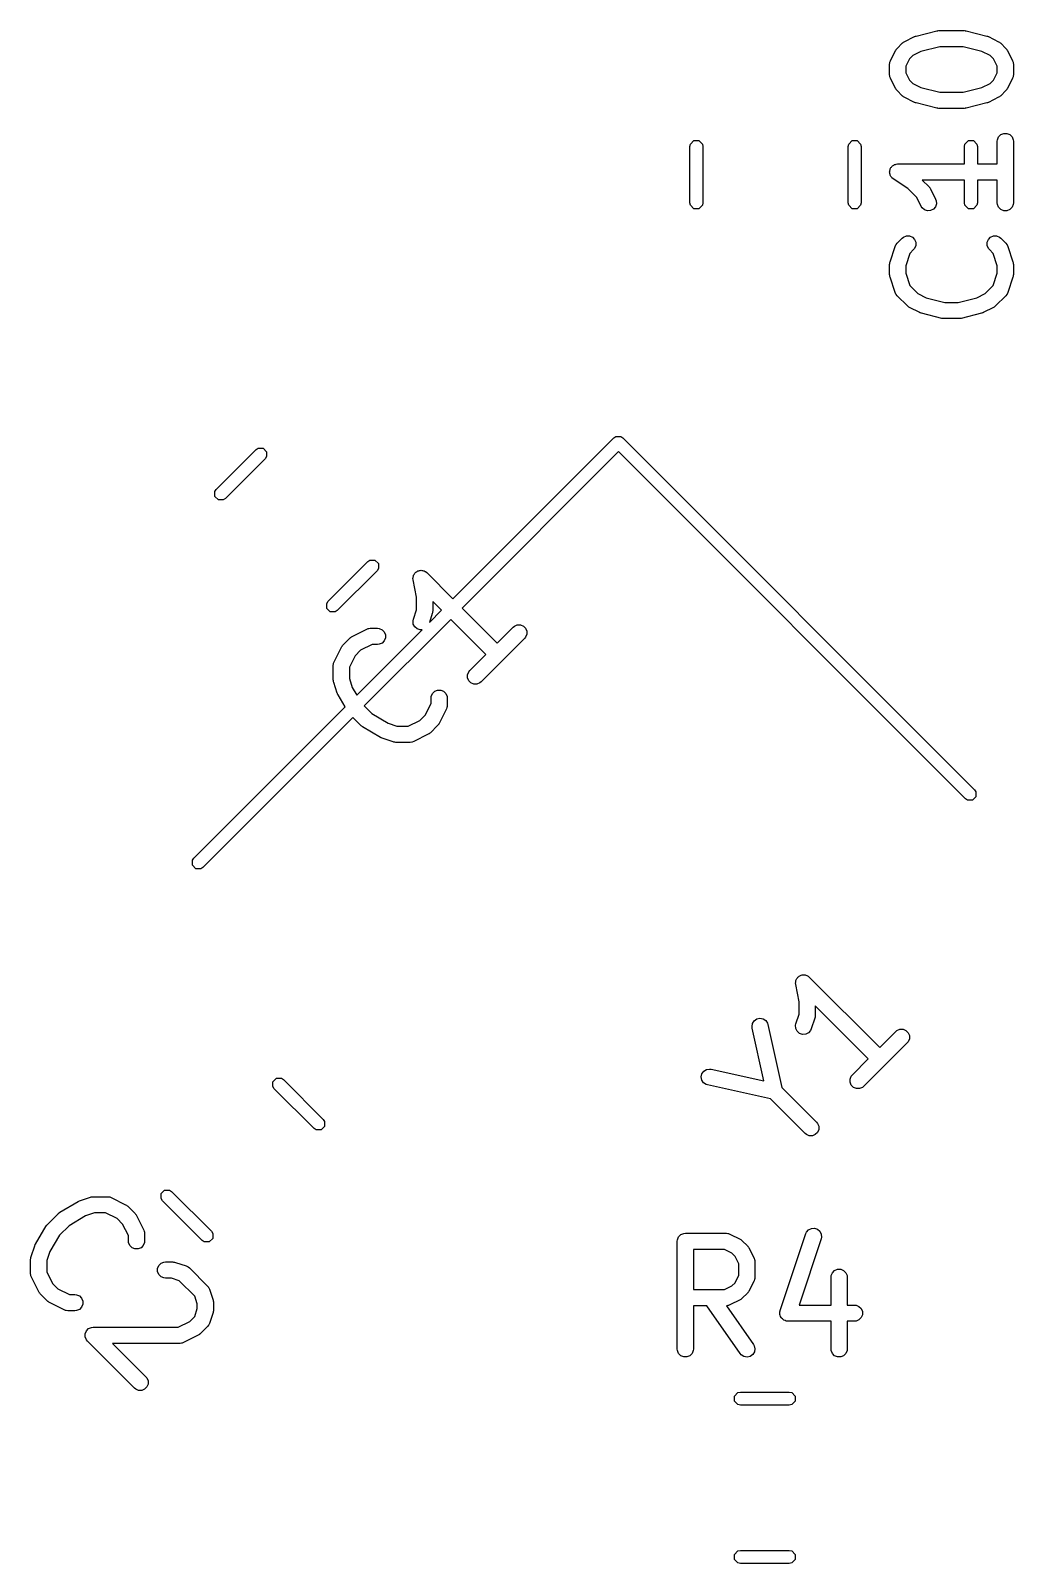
# Model space of a CAD drawing. Extents: x 1.5 to 88.5, y 4.3 to 54.6.
# Drawn here: x 28.23 to 37.36, y 33 to 47.24 of the extents above; entities that cross this region are included whole.
import ezdxf

# ---------------------------------------------------------------- set-up
doc = ezdxf.new("R2010")
doc.units = 0
doc.layers.add('BLACK', color=7, linetype='CONTINUOUS')

msp = doc.modelspace()

# ---------------------------------------------------------------- linework, layer by layer
at = {"layer": 'BLACK', "linetype": 'CONTINUOUS'}
for p, q in [((36.279404, 47.07208), (36.327023, 47.119699)), ((36.327023, 47.119699), (36.332772, 47.124417)), ((36.332772, 47.124417), (36.334072, 47.125916)), ((36.334072, 47.125916), (36.336331, 47.127337)), ((36.336331, 47.127337), (36.338388, 47.129026)), ((36.338388, 47.129026), (36.340215, 47.129783)), ((36.340215, 47.129783), (36.346515, 47.133748)), ((36.346515, 47.133748), (36.441753, 47.181367)), ((36.441753, 47.181367), (36.442822, 47.181776)), ((36.442822, 47.181776), (36.443258, 47.182099)), ((36.443258, 47.182099), (36.449394, 47.184291)), ((36.449394, 47.184291), (36.455484, 47.186622)), ((36.455484, 47.186622), (36.456024, 47.18666)), ((36.456024, 47.18666), (36.457104, 47.187046)), ((36.457104, 47.187046), (36.64758, 47.234665)), ((36.64758, 47.234665), (36.650116, 47.23504)), ((36.650116, 47.23504), (36.651138, 47.235463)), ((36.651138, 47.235463), (36.65665, 47.236005)), ((36.65665, 47.236005), (36.662124, 47.236815)), ((36.662124, 47.236815), (36.663216, 47.236652)), ((36.663216, 47.236652), (36.66577, 47.236904)), ((36.66577, 47.236904), (36.903865, 47.236904)), ((36.903865, 47.236904), (36.906418, 47.236652)), ((36.906418, 47.236652), (36.907511, 47.236815)), ((36.907511, 47.236815), (36.912984, 47.236005)), ((36.912984, 47.236005), (36.918497, 47.235463)), ((36.918497, 47.235463), (36.919518, 47.23504)), ((36.919518, 47.23504), (36.922055, 47.234665)), ((36.922055, 47.234665), (37.112531, 47.187046)), ((37.112531, 47.187046), (37.11361, 47.18666)), ((37.11361, 47.18666), (37.11415, 47.186622)), ((37.11415, 47.186622), (37.120231, 47.184294)), ((37.120231, 47.184294), (37.126377, 47.182099)), ((37.126377, 47.182099), (37.126812, 47.181776)), ((37.126812, 47.181776), (37.127882, 47.181367)), ((37.127882, 47.181367), (37.22312, 47.133748)), ((37.22312, 47.133748), (37.229416, 47.129784)), ((37.229416, 47.129784), (37.231246, 47.129027)), ((37.231246, 47.129027), (37.233304, 47.127337)), ((37.233304, 47.127337), (37.235563, 47.125916)), ((37.235563, 47.125916), (37.236862, 47.124417)), ((37.236862, 47.124417), (37.242611, 47.1197)), ((37.242611, 47.1197), (37.290231, 47.072081)), ((36.217736, 46.95735), (36.265355, 47.052588)), ((36.265355, 47.052588), (36.269319, 47.058887)), ((36.269319, 47.058887), (36.270077, 47.060715)), ((36.270077, 47.060715), (36.271765, 47.062771)), ((36.271765, 47.062771), (36.273187, 47.065031)), ((36.273187, 47.065031), (36.274685, 47.06633)), ((36.274685, 47.06633), (36.279404, 47.07208)), ((36.394076, 46.97462), (36.359818, 46.906104)), ((36.424483, 47.005027), (36.394076, 46.97462)), ((36.50147, 47.04352), (36.424483, 47.005027)), ((36.675004, 47.086904), (36.50147, 47.04352)), ((36.894631, 47.086904), (36.675004, 47.086904)), ((37.068165, 47.04352), (36.894631, 47.086904)), ((37.145152, 47.005026), (37.068165, 47.04352)), ((37.17556, 46.974619), (37.145152, 47.005026)), ((37.209818, 46.906104), (37.17556, 46.974619)), ((37.290231, 47.072081), (37.294949, 47.066331)), ((37.294949, 47.066331), (37.296449, 47.065031)), ((37.296449, 47.065031), (37.297871, 47.062771)), ((37.297871, 47.062771), (37.299559, 47.060715)), ((37.299559, 47.060715), (37.300316, 47.058887)), ((37.300316, 47.058887), (37.304281, 47.052588)), ((37.304281, 47.052588), (37.3519, 46.95735)), ((36.209818, 46.923809), (36.211259, 46.938441)), ((36.209818, 46.828571), (36.209818, 46.923809)), ((36.211259, 46.813939), (36.209818, 46.828571)), ((36.211259, 46.938441), (36.21229, 46.94093)), ((36.21229, 46.94093), (36.212481, 46.943618)), ((36.212481, 46.943618), (36.217736, 46.95735)), ((36.359818, 46.906104), (36.359818, 46.846276)), ((36.359818, 46.846276), (36.394076, 46.77776)), ((37.17556, 46.77776), (37.209818, 46.846276)), ((37.209818, 46.846276), (37.209818, 46.906104)), ((37.3519, 46.95735), (37.357155, 46.943619)), ((37.357155, 46.943619), (37.357346, 46.940929)), ((37.357346, 46.940929), (37.358377, 46.938441)), ((37.358377, 46.938441), (37.359818, 46.923809)), ((37.359818, 46.828571), (37.358377, 46.813939)), ((37.359818, 46.923809), (37.359818, 46.828571)), ((36.21229, 46.811449), (36.211259, 46.813939)), ((36.212481, 46.808762), (36.21229, 46.811449)), ((36.217736, 46.79503), (36.212481, 46.808762)), ((36.265355, 46.699792), (36.217736, 46.79503)), ((36.269319, 46.693492), (36.265355, 46.699792)), ((36.270077, 46.691665), (36.269319, 46.693492)), ((36.271765, 46.689608), (36.270077, 46.691665)), ((36.273187, 46.687349), (36.271765, 46.689608)), ((36.274685, 46.686049), (36.273187, 46.687349)), ((36.279404, 46.6803), (36.274685, 46.686049)), ((36.394076, 46.77776), (36.424483, 46.747353)), ((36.424483, 46.747353), (36.50147, 46.708859)), ((36.50147, 46.708859), (36.675004, 46.665476)), ((36.894631, 46.665476), (37.068165, 46.708859)), ((37.068165, 46.708859), (37.145152, 46.747353)), ((37.145152, 46.747353), (37.17556, 46.77776)), ((37.294949, 46.686048), (37.290231, 46.680299)), ((37.296449, 46.687349), (37.294949, 46.686048)), ((37.297871, 46.689608), (37.296449, 46.687349)), ((37.299559, 46.691665), (37.297871, 46.689608)), ((37.300316, 46.693492), (37.299559, 46.691665)), ((37.304281, 46.699792), (37.300316, 46.693492)), ((37.3519, 46.79503), (37.304281, 46.699792)), ((37.357155, 46.808761), (37.3519, 46.79503)), ((37.357346, 46.81145), (37.357155, 46.808761)), ((37.358377, 46.813939), (37.357346, 46.81145)), ((36.327023, 46.632681), (36.279404, 46.6803)), ((36.332772, 46.627962), (36.327023, 46.632681)), ((36.334072, 46.626464), (36.332772, 46.627962)), ((36.336331, 46.625042), (36.334072, 46.626464)), ((36.338388, 46.623354), (36.336331, 46.625042)), ((36.340215, 46.622596), (36.338388, 46.623354)), ((36.346515, 46.618632), (36.340215, 46.622596)), ((36.441753, 46.571013), (36.346515, 46.618632)), ((36.442822, 46.570603), (36.441753, 46.571013)), ((36.443258, 46.570281), (36.442822, 46.570603)), ((36.449394, 46.568088), (36.443258, 46.570281)), ((36.455484, 46.565758), (36.449394, 46.568088)), ((36.456024, 46.565719), (36.455484, 46.565758)), ((36.457104, 46.565334), (36.456024, 46.565719)), ((36.64758, 46.517715), (36.457104, 46.565334)), ((36.675004, 46.665476), (36.894631, 46.665476)), ((37.112531, 46.565334), (36.922055, 46.517715)), ((37.11361, 46.565719), (37.112531, 46.565334)), ((37.11415, 46.565758), (37.11361, 46.565719)), ((37.120231, 46.568085), (37.11415, 46.565758)), ((37.126377, 46.570281), (37.120231, 46.568085)), ((37.126812, 46.570603), (37.126377, 46.570281)), ((37.127882, 46.571013), (37.126812, 46.570603)), ((37.22312, 46.618632), (37.127882, 46.571013)), ((37.229416, 46.622595), (37.22312, 46.618632)), ((37.231246, 46.623353), (37.229416, 46.622595)), ((37.233304, 46.625042), (37.231246, 46.623353)), ((37.235563, 46.626464), (37.233304, 46.625042)), ((37.236862, 46.627962), (37.235563, 46.626464)), ((37.242611, 46.63268), (37.236862, 46.627962)), ((37.290231, 46.680299), (37.242611, 46.63268)), ((36.650116, 46.517339), (36.64758, 46.517715)), ((36.651138, 46.516917), (36.650116, 46.517339)), ((36.65665, 46.516374), (36.651138, 46.516917)), ((36.662124, 46.515565), (36.65665, 46.516374)), ((36.663216, 46.515727), (36.662124, 46.515565)), ((36.66577, 46.515476), (36.663216, 46.515727)), ((36.903865, 46.515476), (36.66577, 46.515476)), ((36.906418, 46.515727), (36.903865, 46.515476)), ((36.907511, 46.515565), (36.906418, 46.515727)), ((36.912984, 46.516374), (36.907511, 46.515565)), ((36.918497, 46.516917), (36.912984, 46.516374)), ((36.919518, 46.517339), (36.918497, 46.516917)), ((36.922055, 46.517715), (36.919518, 46.517339)), ((37.222458, 46.251191), (37.24315, 46.271883)), ((37.24315, 46.271883), (37.270186, 46.283082)), ((37.270186, 46.283082), (37.29945, 46.283082)), ((37.29945, 46.283082), (37.326486, 46.271883)), ((37.326486, 46.271883), (37.347178, 46.251191)), ((34.355, 46.161253), (34.359567, 46.184214)), ((34.355, 45.638747), (34.355, 46.161253)), ((34.359567, 46.184214), (34.392039, 46.216686)), ((34.392039, 46.216686), (34.437961, 46.216686)), ((34.437961, 46.216686), (34.470433, 46.184214)), ((34.470433, 46.184214), (34.475, 46.161253)), ((34.475, 46.161253), (34.475, 45.638747)), ((35.825, 46.161253), (35.829567, 46.184214)), ((35.825, 45.638747), (35.825, 46.161253)), ((35.829567, 46.184214), (35.862039, 46.216686)), ((35.862039, 46.216686), (35.907961, 46.216686)), ((35.907961, 46.216686), (35.940433, 46.184214)), ((35.940433, 46.184214), (35.945, 46.161253)), ((35.945, 46.161253), (35.945, 45.638747)), ((36.905, 46.161253), (36.909567, 46.184214)), ((36.905, 45.998809), (36.905, 46.161253)), ((36.909567, 46.184214), (36.942039, 46.216686)), ((36.942039, 46.216686), (36.987961, 46.216686)), ((36.987961, 46.216686), (37.020433, 46.184214)), ((37.020433, 46.184214), (37.025, 46.161253)), ((37.025, 46.161253), (37.025, 45.998809)), ((37.209818, 46.209523), (37.211259, 46.224155)), ((37.209818, 45.998809), (37.209818, 46.209523)), ((37.211259, 46.224155), (37.222458, 46.251191)), ((37.347178, 46.251191), (37.358377, 46.224155)), ((37.358377, 46.224155), (37.359818, 46.209523)), ((37.359818, 46.209523), (37.359818, 45.638095)), ((36.222458, 45.965477), (36.227653, 45.970672)), ((36.227653, 45.970672), (36.23173, 45.976787)), ((36.23173, 45.976787), (36.237899, 45.980918)), ((36.237899, 45.980918), (36.24315, 45.986169)), ((36.24315, 45.986169), (36.249939, 45.988981)), ((36.249939, 45.988981), (36.256045, 45.99307)), ((36.256045, 45.99307), (36.263325, 45.994526)), ((36.263325, 45.994526), (36.270186, 45.997368)), ((36.270186, 45.997368), (36.284662, 45.998793)), ((36.284662, 45.998793), (36.284739, 45.998809)), ((36.284739, 45.998809), (36.284765, 45.998803)), ((36.284765, 45.998803), (36.284818, 45.998809)), ((36.284818, 45.998809), (36.905, 45.998809)), ((37.025, 45.998809), (37.209818, 45.998809)), ((36.209818, 45.92373), (36.211259, 45.931014)), ((36.211259, 45.916525), (36.209818, 45.92373)), ((36.211259, 45.938441), (36.214071, 45.945229)), ((36.211259, 45.931014), (36.211259, 45.938441)), ((36.211259, 45.909177), (36.211259, 45.916525)), ((36.2141, 45.902316), (36.211259, 45.909177)), ((36.214071, 45.945229), (36.215497, 45.952438)), ((36.215557, 45.895036), (36.2141, 45.902316)), ((36.215497, 45.952438), (36.219616, 45.958616)), ((36.219645, 45.88893), (36.215557, 45.895036)), ((36.219616, 45.958616), (36.222458, 45.965477)), ((36.222458, 45.882141), (36.219645, 45.88893)), ((36.227708, 45.87689), (36.222458, 45.882141)), ((36.23184, 45.870721), (36.227708, 45.87689)), ((36.243098, 45.8615), (36.23184, 45.870721)), ((36.24315, 45.861449), (36.243098, 45.8615)), ((36.243172, 45.861439), (36.24315, 45.861449)), ((36.243215, 45.861405), (36.243172, 45.861439)), ((36.379893, 45.770286), (36.243215, 45.861405)), ((36.905, 45.848809), (36.513503, 45.848809)), ((36.513503, 45.848809), (36.575946, 45.786366)), ((36.905, 45.638747), (36.905, 45.848809)), ((37.209818, 45.848809), (37.025, 45.848809)), ((37.025, 45.848809), (37.025, 45.638747)), ((37.209818, 45.638095), (37.209818, 45.848809)), ((36.461274, 45.688906), (36.379893, 45.770286)), ((36.50345, 45.604554), (36.461274, 45.688906)), ((36.575946, 45.786366), (36.580666, 45.780615)), ((36.580666, 45.780615), (36.582163, 45.779317)), ((36.582163, 45.779317), (36.583582, 45.777062)), ((36.583582, 45.777062), (36.585274, 45.775001)), ((36.585274, 45.775001), (36.586032, 45.773168)), ((36.586032, 45.773168), (36.589995, 45.766874)), ((36.589995, 45.766874), (36.637614, 45.671636)), ((34.359567, 45.615786), (34.355, 45.638747)), ((34.392039, 45.583314), (34.359567, 45.615786)), ((34.437961, 45.583314), (34.392039, 45.583314)), ((34.470433, 45.615786), (34.437961, 45.583314)), ((34.475, 45.638747), (34.470433, 45.615786)), ((35.829567, 45.615786), (35.825, 45.638747)), ((35.862039, 45.583314), (35.829567, 45.615786)), ((35.907961, 45.583314), (35.862039, 45.583314)), ((35.940433, 45.615786), (35.907961, 45.583314)), ((35.945, 45.638747), (35.940433, 45.615786)), ((36.511282, 45.592111), (36.50345, 45.604554)), ((36.53339, 45.572938), (36.511282, 45.592111)), ((36.561151, 45.563684), (36.53339, 45.572938)), ((36.590341, 45.565758), (36.561151, 45.563684)), ((36.616516, 45.578846), (36.590341, 45.565758)), ((36.635689, 45.600953), (36.616516, 45.578846)), ((36.644943, 45.628715), (36.635689, 45.600953)), ((36.637614, 45.671636), (36.642869, 45.657905)), ((36.642869, 45.657905), (36.644943, 45.628715)), ((36.909567, 45.615786), (36.905, 45.638747)), ((36.942039, 45.583314), (36.909567, 45.615786)), ((36.987961, 45.583314), (36.942039, 45.583314)), ((37.020433, 45.615786), (36.987961, 45.583314)), ((37.025, 45.638747), (37.020433, 45.615786)), ((37.211259, 45.623463), (37.209818, 45.638095)), ((37.222458, 45.596427), (37.211259, 45.623463)), ((37.24315, 45.575735), (37.222458, 45.596427)), ((37.270186, 45.564536), (37.24315, 45.575735)), ((37.29945, 45.564536), (37.270186, 45.564536)), ((37.326486, 45.575735), (37.29945, 45.564536)), ((37.347178, 45.596427), (37.326486, 45.575735)), ((37.358377, 45.623463), (37.347178, 45.596427)), ((37.359818, 45.638095), (37.358377, 45.623463)), ((36.270077, 45.251191), (36.279404, 45.262556)), ((36.279404, 45.262556), (36.327023, 45.310175)), ((36.327023, 45.310175), (36.338388, 45.319502)), ((36.338388, 45.319502), (36.365424, 45.330701)), ((36.365424, 45.330701), (36.394687, 45.330701)), ((36.394687, 45.330701), (36.421723, 45.319502)), ((36.421723, 45.319502), (36.442416, 45.298809)), ((36.442416, 45.298809), (36.453615, 45.271773)), ((36.453615, 45.271773), (36.453615, 45.24251)), ((37.11602, 45.271773), (37.127218, 45.298809)), ((37.11602, 45.24251), (37.11602, 45.271773)), ((37.127218, 45.298809), (37.147911, 45.319502)), ((37.147911, 45.319502), (37.174947, 45.330701)), ((37.174947, 45.330701), (37.20421, 45.330701)), ((37.20421, 45.330701), (37.231246, 45.319503)), ((37.231246, 45.319503), (37.242611, 45.310176)), ((37.242611, 45.310176), (37.290231, 45.262557)), ((37.290231, 45.262557), (37.299559, 45.251191)), ((36.213667, 45.090383), (36.261286, 45.23324)), ((36.261286, 45.23324), (36.26728, 45.246665)), ((36.26728, 45.246665), (36.269045, 45.2487)), ((36.269045, 45.2487), (36.270077, 45.251191)), ((36.397989, 45.169009), (36.359818, 45.054495)), ((36.433089, 45.204109), (36.397989, 45.169009)), ((36.442416, 45.215474), (36.433089, 45.204109)), ((36.453615, 45.24251), (36.442416, 45.215474)), ((37.127219, 45.215474), (37.11602, 45.24251)), ((37.136547, 45.204108), (37.127219, 45.215474)), ((37.171647, 45.169008), (37.136547, 45.204108)), ((37.209818, 45.054496), (37.171647, 45.169008)), ((37.299559, 45.251191), (37.300589, 45.248702)), ((37.300589, 45.248702), (37.302356, 45.246666)), ((37.302356, 45.246666), (37.30835, 45.23324)), ((37.30835, 45.23324), (37.355969, 45.090384)), ((36.209818, 45.066666), (36.210547, 45.074071)), ((36.209818, 44.971428), (36.209818, 45.066666)), ((36.210407, 45.076046), (36.210997, 45.078643)), ((36.210547, 45.074071), (36.210407, 45.076046)), ((36.210997, 45.078643), (36.211259, 45.081298)), ((36.211259, 45.081298), (36.212017, 45.083129)), ((36.212017, 45.083129), (36.213667, 45.090383)), ((36.359818, 45.054495), (36.359818, 44.983598)), ((36.359818, 44.983598), (36.397989, 44.869084)), ((37.171647, 44.869085), (37.209818, 44.983598)), ((37.209818, 44.983598), (37.209818, 45.054496)), ((37.355969, 45.090384), (37.357618, 45.083128)), ((37.357618, 45.083128), (37.358377, 45.081298)), ((37.358377, 45.081298), (37.358638, 45.078644)), ((37.358638, 45.078644), (37.359229, 45.076047)), ((37.359229, 45.076047), (37.359088, 45.074072)), ((37.359088, 45.074072), (37.359818, 45.066666)), ((37.359818, 45.066666), (37.359818, 44.971428)), ((36.210547, 44.964022), (36.209818, 44.971428)), ((36.210407, 44.962048), (36.210547, 44.964022)), ((36.210997, 44.95945), (36.210407, 44.962048)), ((36.211259, 44.956796), (36.210997, 44.95945)), ((36.212017, 44.954964), (36.211259, 44.956796)), ((36.213667, 44.947711), (36.212017, 44.954964)), ((36.261286, 44.804854), (36.213667, 44.947711)), ((36.397989, 44.869084), (36.472102, 44.794972)), ((37.097533, 44.794972), (37.171647, 44.869085)), ((37.355969, 44.94771), (37.30835, 44.804854)), ((37.357618, 44.954965), (37.355969, 44.94771)), ((37.358377, 44.956796), (37.357618, 44.954965)), ((37.358638, 44.959449), (37.358377, 44.956796)), ((37.359229, 44.962047), (37.358638, 44.959449)), ((37.359818, 44.971428), (37.359088, 44.964021)), ((37.359088, 44.964021), (37.359229, 44.962047)), ((36.26728, 44.791429), (36.261286, 44.804854)), ((36.269045, 44.789393), (36.26728, 44.791429)), ((36.270077, 44.786903), (36.269045, 44.789393)), ((36.279404, 44.775538), (36.270077, 44.786903)), ((36.374642, 44.6803), (36.279404, 44.775538)), ((36.472102, 44.794972), (36.549089, 44.756478)), ((36.549089, 44.756478), (36.722623, 44.713095)), ((36.722623, 44.713095), (36.847012, 44.713095)), ((36.847012, 44.713095), (37.020546, 44.756478)), ((37.020546, 44.756478), (37.097533, 44.794972)), ((37.290232, 44.775538), (37.194993, 44.6803)), ((37.29956, 44.786903), (37.290232, 44.775538)), ((37.300591, 44.789393), (37.29956, 44.786903)), ((37.302356, 44.791428), (37.300591, 44.789393)), ((37.30835, 44.804854), (37.302356, 44.791428)), ((36.380392, 44.675579), (36.374642, 44.6803)), ((36.381691, 44.674083), (36.380392, 44.675579)), ((36.383945, 44.672663), (36.381691, 44.674083)), ((36.386007, 44.670972), (36.383945, 44.672663)), ((36.387839, 44.670213), (36.386007, 44.670972)), ((36.394134, 44.666251), (36.387839, 44.670213)), ((36.489372, 44.618632), (36.394134, 44.666251)), ((36.490441, 44.618222), (36.489372, 44.618632)), ((36.490877, 44.6179), (36.490441, 44.618222)), ((36.497013, 44.615707), (36.490877, 44.6179)), ((36.503103, 44.613377), (36.497013, 44.615707)), ((36.503643, 44.613338), (36.503103, 44.613377)), ((36.504723, 44.612953), (36.503643, 44.613338)), ((36.695199, 44.565334), (36.504723, 44.612953)), ((36.697735, 44.564958), (36.695199, 44.565334)), ((36.698757, 44.564536), (36.697735, 44.564958)), ((36.704269, 44.563993), (36.698757, 44.564536)), ((36.709743, 44.563184), (36.704269, 44.563993)), ((36.710835, 44.563346), (36.709743, 44.563184)), ((36.713389, 44.563095), (36.710835, 44.563346)), ((36.856246, 44.563095), (36.713389, 44.563095)), ((36.858799, 44.563346), (36.856246, 44.563095)), ((36.859892, 44.563184), (36.858799, 44.563346)), ((36.865365, 44.563993), (36.859892, 44.563184)), ((36.870878, 44.564536), (36.865365, 44.563993)), ((36.871899, 44.564958), (36.870878, 44.564536)), ((36.874436, 44.565334), (36.871899, 44.564958)), ((37.064912, 44.612953), (36.874436, 44.565334)), ((37.065991, 44.613338), (37.064912, 44.612953)), ((37.066531, 44.613377), (37.065991, 44.613338)), ((37.072612, 44.615704), (37.066531, 44.613377)), ((37.078758, 44.6179), (37.072612, 44.615704)), ((37.079193, 44.618222), (37.078758, 44.6179)), ((37.080263, 44.618632), (37.079193, 44.618222)), ((37.175501, 44.666251), (37.080263, 44.618632)), ((37.181797, 44.670214), (37.175501, 44.666251)), ((37.183627, 44.670972), (37.181797, 44.670214)), ((37.185685, 44.672661), (37.183627, 44.670972)), ((37.187944, 44.674083), (37.185685, 44.672661)), ((37.189243, 44.675581), (37.187944, 44.674083)), ((37.194993, 44.6803), (37.189243, 44.675581)), ((32.152494, 41.960677), (33.647522, 43.455706)), ((33.647522, 43.455706), (33.666988, 43.468713)), ((33.666988, 43.468713), (33.71291, 43.468713)), ((33.71291, 43.468713), (33.732375, 43.455706)), ((33.732375, 43.455706), (36.999209, 40.188873)), ((29.953117, 42.977416), (30.322583, 43.346883)), ((30.322583, 43.346883), (30.342049, 43.35989)), ((30.342049, 43.35989), (30.387971, 43.35989)), ((30.387971, 43.35989), (30.420443, 43.327418)), ((30.420443, 43.281496), (30.407436, 43.26203)), ((30.420443, 43.327418), (30.420443, 43.281496)), ((33.689949, 43.328427), (32.237346, 41.875824)), ((36.914356, 40.10402), (33.689949, 43.328427)), ((30.407436, 43.26203), (30.037969, 42.892564)), ((29.94011, 42.957951), (29.953117, 42.977416)), ((29.94011, 42.912029), (29.94011, 42.957951)), ((29.972582, 42.879557), (29.94011, 42.912029)), ((30.018504, 42.879557), (29.972582, 42.879557)), ((30.037969, 42.892564), (30.018504, 42.879557)), ((30.992564, 41.937969), (31.36203, 42.307436)), ((31.36203, 42.307436), (31.381496, 42.320443)), ((31.381496, 42.320443), (31.427418, 42.320443)), ((31.427418, 42.320443), (31.45989, 42.287971)), ((31.45989, 42.287971), (31.45989, 42.242049)), ((31.446883, 42.222583), (31.077416, 41.853117)), ((31.45989, 42.242049), (31.446883, 42.222583)), ((31.780991, 42.151037), (31.782432, 42.158321)), ((31.782432, 42.136556), (31.780991, 42.151037)), ((31.782432, 42.165746), (31.785243, 42.172534)), ((31.782432, 42.158321), (31.782432, 42.165746)), ((31.782432, 42.136483), (31.782432, 42.136556)), ((31.782441, 42.136459), (31.782432, 42.136483)), ((31.782447, 42.136406), (31.782441, 42.136459)), ((31.814663, 41.975327), (31.782447, 42.136406)), ((31.785243, 42.172534), (31.78667, 42.179744)), ((31.78667, 42.179744), (31.790789, 42.185923)), ((31.790789, 42.185923), (31.793631, 42.192783)), ((31.793631, 42.192783), (31.798826, 42.197978)), ((31.798826, 42.197978), (31.802902, 42.204092)), ((31.802902, 42.204092), (31.809072, 42.208224)), ((31.809072, 42.208224), (31.814323, 42.213475)), ((31.814323, 42.213475), (31.821111, 42.216286)), ((31.821111, 42.216286), (31.827217, 42.220376)), ((31.827217, 42.220376), (31.834498, 42.221832)), ((31.834498, 42.221832), (31.841359, 42.224674)), ((31.841359, 42.224674), (31.848708, 42.224674)), ((31.848708, 42.224674), (31.855913, 42.226115)), ((31.855913, 42.226115), (31.863197, 42.224674)), ((31.863197, 42.224674), (31.870622, 42.224674)), ((31.870622, 42.224674), (31.87741, 42.221862)), ((31.87741, 42.221862), (31.88462, 42.220436)), ((31.88462, 42.220436), (31.890799, 42.216316)), ((31.890799, 42.216316), (31.897659, 42.213475)), ((31.897659, 42.213475), (31.908902, 42.204247)), ((31.908902, 42.204247), (31.908968, 42.204204)), ((31.908968, 42.204204), (31.908982, 42.204181)), ((31.908982, 42.204181), (31.909024, 42.204148)), ((31.909024, 42.204148), (32.152494, 41.960677)), ((30.979557, 41.918504), (30.992564, 41.937969)), ((30.979557, 41.872582), (30.979557, 41.918504)), ((31.012029, 41.84011), (30.979557, 41.872582)), ((31.077416, 41.853117), (31.057951, 41.84011)), ((31.78484, 41.770771), (31.814663, 41.86024)), ((31.814663, 41.86024), (31.814663, 41.975327)), ((31.933136, 41.741319), (32.046428, 41.854611)), ((31.964663, 41.84807), (31.963933, 41.840664)), ((32.046428, 41.854611), (31.964663, 41.936377)), ((31.964663, 41.936377), (31.964663, 41.84807)), ((32.237346, 41.875824), (32.563097, 41.550074)), ((31.057951, 41.84011), (31.012029, 41.84011)), ((32.13128, 41.769759), (31.328209, 40.966687)), ((31.78158, 41.756434), (31.78484, 41.770771)), ((31.783655, 41.727244), (31.78158, 41.756434)), ((31.796741, 41.701071), (31.783655, 41.727244)), ((31.818848, 41.681897), (31.796741, 41.701071)), ((31.960814, 41.824353), (31.933136, 41.741319)), ((31.962463, 41.831606), (31.960814, 41.824353)), ((31.963222, 41.833438), (31.962463, 41.831606)), ((31.963483, 41.836092), (31.963222, 41.833438)), ((31.964074, 41.83869), (31.963483, 41.836092)), ((31.963933, 41.840664), (31.964074, 41.83869)), ((32.457031, 41.444008), (32.13128, 41.769759)), ((32.712095, 41.699072), (32.723461, 41.7084)), ((32.723461, 41.7084), (32.750497, 41.719598)), ((32.750497, 41.719598), (32.77976, 41.719598)), ((32.77976, 41.719598), (32.806796, 41.7084)), ((32.806796, 41.7084), (32.827489, 41.687707)), ((31.129523, 41.530713), (31.196867, 41.598057)), ((31.196867, 41.598057), (31.202617, 41.602777)), ((31.202617, 41.602777), (31.203916, 41.604274)), ((31.203916, 41.604274), (31.20617, 41.605693)), ((31.20617, 41.605693), (31.208232, 41.607385)), ((31.208232, 41.607385), (31.210064, 41.608143)), ((31.210064, 41.608143), (31.216359, 41.612106)), ((31.216359, 41.612106), (31.351046, 41.679449)), ((31.259882, 41.068066), (31.865825, 41.674008)), ((31.351046, 41.679449), (31.364778, 41.684704)), ((31.364778, 41.684704), (31.367465, 41.684894)), ((31.367465, 41.684894), (31.369955, 41.685926)), ((31.369955, 41.685926), (31.384587, 41.687367)), ((31.384587, 41.687367), (31.45193, 41.687367)), ((31.45193, 41.687367), (31.466562, 41.685926)), ((31.466562, 41.685926), (31.493598, 41.674727)), ((31.493598, 41.674727), (31.51429, 41.654035)), ((31.51429, 41.570699), (31.493598, 41.550007)), ((31.51429, 41.654035), (31.525489, 41.626999)), ((31.525489, 41.597735), (31.51429, 41.570699)), ((31.525489, 41.626999), (31.525489, 41.597735)), ((31.846611, 41.672643), (31.818848, 41.681897)), ((31.865825, 41.674008), (31.846611, 41.672643)), ((32.818161, 41.593006), (32.4141, 41.188945)), ((32.563097, 41.550074), (32.712095, 41.699072)), ((32.827489, 41.604372), (32.818161, 41.593006)), ((32.827489, 41.687707), (32.838687, 41.660671)), ((32.838687, 41.631408), (32.827489, 41.604372)), ((32.838687, 41.660671), (32.838687, 41.631408)), ((31.048131, 41.376534), (31.115474, 41.51122)), ((31.115474, 41.51122), (31.119437, 41.517517)), ((31.119437, 41.517517), (31.120196, 41.519348)), ((31.120196, 41.519348), (31.121886, 41.521408)), ((31.121886, 41.521408), (31.123306, 41.523663)), ((31.123306, 41.523663), (31.124802, 41.52496)), ((31.124802, 41.52496), (31.129523, 41.530713)), ((31.244195, 41.433253), (31.190213, 41.325288)), ((31.294327, 41.483385), (31.244195, 41.433253)), ((31.402291, 41.537367), (31.294327, 41.483385)), ((31.45193, 41.537367), (31.402291, 41.537367)), ((31.466562, 41.538808), (31.45193, 41.537367)), ((31.493598, 41.550007), (31.466562, 41.538808)), ((32.308034, 41.295011), (32.457031, 41.444008)), ((31.040213, 41.342993), (31.041654, 41.357625)), ((31.040213, 41.208306), (31.040213, 41.342993)), ((31.041654, 41.357625), (31.042685, 41.360114)), ((31.042685, 41.360114), (31.042876, 41.362802)), ((31.042876, 41.362802), (31.048131, 41.376534)), ((31.190213, 41.325288), (31.190213, 41.220475)), ((32.287508, 41.256609), (32.298707, 41.283646)), ((32.298707, 41.283646), (32.308034, 41.295011)), ((31.040942, 41.2009), (31.040213, 41.208306)), ((31.040802, 41.198926), (31.040942, 41.2009)), ((31.041392, 41.196328), (31.040802, 41.198926)), ((31.041654, 41.193674), (31.041392, 41.196328)), ((31.042412, 41.191842), (31.041654, 41.193674)), ((31.044062, 41.184589), (31.042412, 41.191842)), ((31.077733, 41.083574), (31.044062, 41.184589)), ((31.190213, 41.220475), (31.217431, 41.138819)), ((31.217431, 41.138819), (31.259882, 41.068066)), ((32.287508, 41.227347), (32.287508, 41.256609)), ((32.298707, 41.20031), (32.287508, 41.227347)), ((32.319399, 41.179618), (32.298707, 41.20031)), ((32.346436, 41.168419), (32.319399, 41.179618)), ((32.375698, 41.168419), (32.346436, 41.168419)), ((32.402735, 41.179618), (32.375698, 41.168419)), ((32.4141, 41.188945), (32.402735, 41.179618)), ((31.0782, 41.082527), (31.077733, 41.083574)), ((31.07828, 41.081992), (31.0782, 41.082527)), ((31.081071, 41.076097), (31.07828, 41.081992)), ((31.083727, 41.070149), (31.081071, 41.076097)), ((31.084081, 41.06974), (31.083727, 41.070149)), ((31.084572, 41.068704), (31.084081, 41.06974)), ((31.150552, 40.958736), (31.084572, 41.068704)), ((31.895367, 40.882344), (31.94935, 40.990309)), ((31.94935, 41.039948), (31.950791, 41.05458)), ((31.94935, 40.990309), (31.94935, 41.039948)), ((31.950791, 41.05458), (31.96199, 41.081616)), ((31.96199, 41.081616), (31.982682, 41.102308)), ((31.982682, 41.102308), (32.009718, 41.113507)), ((32.009718, 41.113507), (32.038982, 41.113507)), ((32.038982, 41.113507), (32.066018, 41.102308)), ((32.066018, 41.102308), (32.08671, 41.081616)), ((32.08671, 41.081616), (32.097909, 41.05458)), ((32.097909, 41.05458), (32.09935, 41.039948)), ((32.09935, 41.039948), (32.09935, 40.972604)), ((29.744294, 39.552477), (31.150552, 40.958736)), ((31.222143, 40.860622), (29.829146, 39.467625)), ((31.297882, 40.784884), (31.222143, 40.860622)), ((31.328209, 40.966687), (31.397419, 40.897478)), ((31.397419, 40.897478), (31.550802, 40.805449)), ((31.845235, 40.832212), (31.895367, 40.882344)), ((32.091432, 40.939063), (32.024088, 40.804376)), ((32.096687, 40.952795), (32.091432, 40.939063)), ((32.096877, 40.955482), (32.096687, 40.952795)), ((32.097909, 40.957972), (32.096877, 40.955482)), ((32.09935, 40.972604), (32.097909, 40.957972)), ((31.299863, 40.783257), (31.297882, 40.784884)), ((31.300522, 40.782369), (31.299863, 40.783257)), ((31.304961, 40.779073), (31.300522, 40.782369)), ((31.309247, 40.775556), (31.304961, 40.779073)), ((31.310271, 40.775131), (31.309247, 40.775556)), ((31.312328, 40.773605), (31.310271, 40.775131)), ((31.480687, 40.67259), (31.312328, 40.773605)), ((31.550802, 40.805449), (31.632459, 40.77823)), ((31.632459, 40.77823), (31.737271, 40.77823)), ((31.737271, 40.77823), (31.845235, 40.832212)), ((31.923204, 40.703492), (31.788517, 40.636148)), ((31.9295, 40.707455), (31.923204, 40.703492)), ((31.931331, 40.708214), (31.9295, 40.707455)), ((31.933392, 40.709905), (31.931331, 40.708214)), ((31.935647, 40.711325), (31.933392, 40.709905)), ((31.936943, 40.71282), (31.935647, 40.711325)), ((31.942696, 40.717541), (31.936943, 40.71282)), ((32.010039, 40.784884), (31.942696, 40.717541)), ((32.014759, 40.790636), (32.010039, 40.784884)), ((32.016255, 40.791933), (32.014759, 40.790636)), ((32.017674, 40.794187), (32.016255, 40.791933)), ((32.019366, 40.796249), (32.017674, 40.794187)), ((32.020124, 40.798079), (32.019366, 40.796249)), ((32.024088, 40.804376), (32.020124, 40.798079)), ((31.481721, 40.6721), (31.480687, 40.67259)), ((31.482131, 40.671745), (31.481721, 40.6721)), ((31.488089, 40.669084), (31.482131, 40.671745)), ((31.493975, 40.666298), (31.488089, 40.669084)), ((31.49451, 40.666218), (31.493975, 40.666298)), ((31.495557, 40.665751), (31.49451, 40.666218)), ((31.596571, 40.632079), (31.495557, 40.665751)), ((31.603826, 40.630429), (31.596571, 40.632079)), ((31.605657, 40.629671), (31.603826, 40.630429)), ((31.60831, 40.629409), (31.605657, 40.629671)), ((31.610908, 40.628819), (31.60831, 40.629409)), ((31.612882, 40.628959), (31.610908, 40.628819)), ((31.620289, 40.62823), (31.612882, 40.628959)), ((31.754976, 40.62823), (31.620289, 40.62823)), ((31.769608, 40.629671), (31.754976, 40.62823)), ((31.772096, 40.630701), (31.769608, 40.629671)), ((31.774786, 40.630893), (31.772096, 40.630701)), ((31.788517, 40.636148), (31.774786, 40.630893)), ((36.999209, 40.188873), (37.012215, 40.169408)), ((37.012215, 40.169408), (37.012215, 40.123485)), ((36.933821, 40.091014), (36.914356, 40.10402)), ((36.979744, 40.091014), (36.933821, 40.091014)), ((37.012215, 40.123485), (36.979744, 40.091014)), ((29.731287, 39.533012), (29.744294, 39.552477)), ((29.731287, 39.48709), (29.731287, 39.533012)), ((29.763759, 39.454618), (29.731287, 39.48709)), ((29.809681, 39.454618), (29.763759, 39.454618)), ((29.829146, 39.467625), (29.809681, 39.454618)), ((35.341294, 38.424104), (35.345413, 38.430283)), ((35.345413, 38.430283), (35.348255, 38.437143)), ((35.348255, 38.437143), (35.35345, 38.442338)), ((35.35345, 38.442338), (35.357526, 38.448452)), ((35.357526, 38.448452), (35.363696, 38.452584)), ((35.363696, 38.452584), (35.368947, 38.457835)), ((35.368947, 38.457835), (35.375735, 38.460646)), ((35.375735, 38.460646), (35.381841, 38.464736)), ((35.381841, 38.464736), (35.389122, 38.466192)), ((35.389122, 38.466192), (35.395983, 38.469034)), ((35.395983, 38.469034), (35.403332, 38.469034)), ((35.403332, 38.469034), (35.410537, 38.470475)), ((35.410537, 38.470475), (35.417821, 38.469034)), ((35.417821, 38.469034), (35.425246, 38.469034)), ((35.425246, 38.469034), (35.432034, 38.466222)), ((35.432034, 38.466222), (35.439244, 38.464796)), ((35.439244, 38.464796), (35.445423, 38.460676)), ((35.445423, 38.460676), (35.452283, 38.457835)), ((35.452283, 38.457835), (35.463526, 38.448607)), ((35.463526, 38.448607), (35.463592, 38.448564)), ((35.463592, 38.448564), (35.463606, 38.448541)), ((35.463606, 38.448541), (35.463648, 38.448508)), ((35.463648, 38.448508), (36.117721, 37.794434)), ((35.335615, 38.395397), (35.337056, 38.402681)), ((35.337056, 38.380916), (35.335615, 38.395397)), ((35.337056, 38.410106), (35.339867, 38.416894)), ((35.337056, 38.402681), (35.337056, 38.410106)), ((35.337056, 38.380843), (35.337056, 38.380916)), ((35.337065, 38.380819), (35.337056, 38.380843)), ((35.337071, 38.380766), (35.337065, 38.380819)), ((35.369287, 38.219687), (35.337071, 38.380766)), ((35.339867, 38.416894), (35.341294, 38.424104)), ((35.369287, 38.1046), (35.369287, 38.219687)), ((36.011655, 37.688368), (35.519287, 38.180737)), ((35.519287, 38.180737), (35.519287, 38.09243)), ((34.931573, 37.98974), (34.93664, 38.018562)), ((34.93664, 38.018562), (34.95235, 38.04325)), ((34.95235, 38.04325), (34.976313, 38.060047)), ((34.976313, 38.060047), (35.00488, 38.066395)), ((35.00488, 38.066395), (35.033702, 38.061328)), ((35.033702, 38.061328), (35.05839, 38.045618)), ((35.05839, 38.045618), (35.075187, 38.021655)), ((35.075187, 38.021655), (35.079768, 38.007684)), ((35.079768, 38.007684), (35.209717, 37.422912)), ((35.336204, 38.000794), (35.339464, 38.015131)), ((35.338279, 37.971604), (35.336204, 38.000794)), ((35.339464, 38.015131), (35.369287, 38.1046)), ((35.515438, 38.068713), (35.481766, 37.967697)), ((35.517087, 38.075966), (35.515438, 38.068713)), ((35.517846, 38.077798), (35.517087, 38.075966)), ((35.518107, 38.080452), (35.517846, 38.077798)), ((35.518698, 38.08305), (35.518107, 38.080452)), ((35.519287, 38.09243), (35.518557, 38.085024)), ((35.518557, 38.085024), (35.518698, 38.08305)), ((34.93334, 37.975144), (34.931573, 37.98974)), ((35.04246, 37.484103), (34.93334, 37.975144)), ((35.351365, 37.945431), (35.338279, 37.971604)), ((35.373472, 37.926257), (35.351365, 37.945431)), ((35.401235, 37.917003), (35.373472, 37.926257)), ((35.430425, 37.919078), (35.401235, 37.917003)), ((35.456598, 37.932164), (35.430425, 37.919078)), ((35.475772, 37.954271), (35.456598, 37.932164)), ((35.481766, 37.967697), (35.475772, 37.954271)), ((36.117721, 37.794434), (36.266719, 37.943432)), ((36.266719, 37.943432), (36.278085, 37.95276)), ((36.278085, 37.95276), (36.305121, 37.963958)), ((36.305121, 37.963958), (36.334384, 37.963958)), ((36.334384, 37.963958), (36.36142, 37.95276)), ((36.36142, 37.95276), (36.382113, 37.932067)), ((36.382113, 37.932067), (36.393311, 37.905031)), ((36.393311, 37.875768), (36.382113, 37.848732)), ((36.393311, 37.905031), (36.393311, 37.875768)), ((36.372785, 37.837366), (35.968724, 37.433305)), ((36.382113, 37.848732), (36.372785, 37.837366)), ((34.466517, 37.550251), (34.483314, 37.574214)), ((34.483314, 37.574214), (34.508002, 37.589924)), ((34.508002, 37.589924), (34.536824, 37.594991)), ((34.536824, 37.594991), (34.55142, 37.593224)), ((34.55142, 37.593224), (35.04246, 37.484103)), ((35.862658, 37.539371), (36.011655, 37.688368)), ((30.479557, 37.477418), (30.512029, 37.50989)), ((30.479557, 37.431496), (30.479557, 37.477418)), ((30.492564, 37.412031), (30.479557, 37.431496)), ((30.512029, 37.50989), (30.557951, 37.50989)), ((30.557951, 37.50989), (30.577416, 37.496883)), ((30.577416, 37.496883), (30.946883, 37.127417)), ((34.460169, 37.521684), (34.466517, 37.550251)), ((34.465236, 37.492862), (34.460169, 37.521684)), ((34.480946, 37.468174), (34.465236, 37.492862)), ((34.504909, 37.451377), (34.480946, 37.468174)), ((34.51888, 37.446796), (34.504909, 37.451377)), ((35.103651, 37.316846), (34.51888, 37.446796)), ((35.842132, 37.500969), (35.853331, 37.528006)), ((35.842132, 37.471707), (35.842132, 37.500969)), ((35.853331, 37.44467), (35.842132, 37.471707)), ((35.853331, 37.528006), (35.862658, 37.539371)), ((35.874023, 37.423978), (35.853331, 37.44467)), ((35.968724, 37.433305), (35.957359, 37.423978)), ((30.86203, 37.042564), (30.492564, 37.412031)), ((35.424926, 36.995572), (35.103651, 37.316846)), ((35.209717, 37.422912), (35.530992, 37.101638)), ((35.90106, 37.412779), (35.874023, 37.423978)), ((35.930322, 37.412779), (35.90106, 37.412779)), ((35.957359, 37.423978), (35.930322, 37.412779)), ((30.881496, 37.029557), (30.86203, 37.042564)), ((30.927418, 37.029557), (30.881496, 37.029557)), ((30.95989, 37.062029), (30.927418, 37.029557)), ((30.946883, 37.127417), (30.95989, 37.107951)), ((30.95989, 37.107951), (30.95989, 37.062029)), ((35.540319, 37.006937), (35.519627, 36.986245)), ((35.530992, 37.101638), (35.540319, 37.090273)), ((35.540319, 37.090273), (35.551518, 37.063237)), ((35.551518, 37.033974), (35.540319, 37.006937)), ((35.551518, 37.063237), (35.551518, 37.033974)), ((35.436291, 36.986245), (35.424926, 36.995572)), ((35.463327, 36.975046), (35.436291, 36.986245)), ((35.49259, 36.975046), (35.463327, 36.975046)), ((35.519627, 36.986245), (35.49259, 36.975046)), ((29.44011, 36.437971), (29.472582, 36.470443)), ((29.44011, 36.392049), (29.44011, 36.437971)), ((29.472582, 36.470443), (29.518504, 36.470443)), ((29.518504, 36.470443), (29.537969, 36.457436)), ((29.537969, 36.457436), (29.907436, 36.08797)), ((28.500345, 36.264411), (28.668704, 36.365427)), ((28.668704, 36.365427), (28.66974, 36.365917)), ((28.66974, 36.365917), (28.670149, 36.366272)), ((28.670149, 36.366272), (28.6761, 36.368929)), ((28.6761, 36.368929), (28.681992, 36.371719)), ((28.681992, 36.371719), (28.682527, 36.371798)), ((28.682527, 36.371798), (28.683574, 36.372266)), ((28.683574, 36.372266), (28.784589, 36.405937)), ((28.784589, 36.405937), (28.791842, 36.407586)), ((28.791842, 36.407586), (28.793674, 36.408345)), ((28.793674, 36.408345), (28.796328, 36.408606)), ((28.796328, 36.408606), (28.798926, 36.409197)), ((28.798926, 36.409197), (28.8009, 36.409056)), ((28.8009, 36.409056), (28.808306, 36.409786)), ((28.808306, 36.409786), (28.942993, 36.409786)), ((28.942993, 36.409786), (28.957625, 36.408345)), ((28.957625, 36.408345), (28.960114, 36.407313)), ((28.960114, 36.407313), (28.962802, 36.407123)), ((28.962802, 36.407123), (28.976534, 36.401868)), ((28.976534, 36.401868), (29.11122, 36.334525)), ((29.11122, 36.334525), (29.117517, 36.330561)), ((29.117517, 36.330561), (29.119348, 36.329803)), ((29.119348, 36.329803), (29.121408, 36.328112)), ((29.121408, 36.328112), (29.123663, 36.326693)), ((29.123663, 36.326693), (29.12496, 36.325196)), ((29.12496, 36.325196), (29.130713, 36.320476)), ((29.130713, 36.320476), (29.198057, 36.253132)), ((29.453117, 36.372584), (29.44011, 36.392049)), ((29.822583, 36.003117), (29.453117, 36.372584)), ((28.379065, 36.145027), (28.382368, 36.149476)), ((28.382368, 36.149476), (28.383257, 36.150135)), ((28.383257, 36.150135), (28.384884, 36.152117)), ((28.384884, 36.152117), (28.485899, 36.253132)), ((28.485899, 36.253132), (28.48788, 36.254758)), ((28.48788, 36.254758), (28.488539, 36.255647)), ((28.488539, 36.255647), (28.492978, 36.258942)), ((28.492978, 36.258942), (28.497264, 36.26246)), ((28.497264, 36.26246), (28.498288, 36.262884)), ((28.498288, 36.262884), (28.500345, 36.264411)), ((28.738819, 36.232567), (28.585436, 36.140537)), ((28.820476, 36.259786), (28.738819, 36.232567)), ((28.925288, 36.259786), (28.820476, 36.259786)), ((29.033253, 36.205803), (28.925288, 36.259786)), ((29.083385, 36.155672), (29.033253, 36.205803)), ((29.137367, 36.047708), (29.083385, 36.155672)), ((29.198057, 36.253132), (29.202777, 36.247381)), ((29.202777, 36.247381), (29.204274, 36.246083)), ((29.204274, 36.246083), (29.205693, 36.243828)), ((29.205693, 36.243828), (29.207385, 36.241767)), ((29.207385, 36.241767), (29.208143, 36.239934)), ((29.208143, 36.239934), (29.212106, 36.23364)), ((29.212106, 36.23364), (29.279449, 36.098953)), ((28.27259, 35.969312), (28.373605, 36.137671)), ((28.373605, 36.137671), (28.375133, 36.13973)), ((28.375133, 36.13973), (28.375557, 36.140752)), ((28.375557, 36.140752), (28.379065, 36.145027)), ((28.497478, 36.052579), (28.405449, 35.899197)), ((28.585436, 36.140537), (28.497478, 36.052579)), ((29.137367, 35.998069), (29.137367, 36.047708)), ((29.279449, 36.098953), (29.284704, 36.085221)), ((29.284704, 36.085221), (29.284894, 36.082533)), ((29.284894, 36.082533), (29.285926, 36.080044)), ((29.285926, 36.080044), (29.287367, 36.065412)), ((29.287367, 36.065412), (29.287367, 35.998069)), ((29.920443, 36.022582), (29.887971, 35.99011)), ((29.907436, 36.08797), (29.920443, 36.068504)), ((29.920443, 36.068504), (29.920443, 36.022582)), ((34.236905, 35.99518), (34.238346, 36.009812)), ((34.238346, 36.009812), (34.249545, 36.036848)), ((34.249545, 36.036848), (34.270237, 36.05754)), ((34.270237, 36.05754), (34.297273, 36.068739)), ((34.297273, 36.068739), (34.311905, 36.07018)), ((34.311905, 36.07018), (34.692857, 36.07018)), ((34.692857, 36.07018), (34.707489, 36.068739)), ((34.707489, 36.068739), (34.709978, 36.067707)), ((34.709978, 36.067707), (34.712666, 36.067517)), ((34.712666, 36.067517), (34.726398, 36.062262)), ((34.726398, 36.062262), (34.821636, 36.014643)), ((34.821636, 36.014643), (34.827935, 36.010678)), ((34.827935, 36.010678), (34.829763, 36.009921)), ((34.829763, 36.009921), (34.831819, 36.008232)), ((34.831819, 36.008232), (34.834079, 36.006811)), ((34.834079, 36.006811), (34.835378, 36.005312)), ((35.193135, 35.352231), (35.43123, 36.066517)), ((35.573532, 36.019083), (35.368343, 35.403514)), ((35.43123, 36.066517), (35.437224, 36.079942)), ((35.437224, 36.079942), (35.456398, 36.102049)), ((35.456398, 36.102049), (35.482571, 36.115136)), ((35.482571, 36.115136), (35.511761, 36.117211)), ((35.511761, 36.117211), (35.539523, 36.107957)), ((35.539523, 36.107957), (35.561631, 36.088783)), ((35.561631, 36.088783), (35.574717, 36.062609)), ((35.576792, 36.033419), (35.573532, 36.019083)), ((35.574717, 36.062609), (35.576792, 36.033419)), ((28.232079, 35.853427), (28.265751, 35.954442)), ((28.265751, 35.954442), (28.266218, 35.955488)), ((28.266218, 35.955488), (28.266298, 35.956024)), ((28.266298, 35.956024), (28.269089, 35.961918)), ((28.269089, 35.961918), (28.271745, 35.967867)), ((28.271745, 35.967867), (28.272099, 35.968275)), ((28.272099, 35.968275), (28.27259, 35.969312)), ((28.405449, 35.899197), (28.37823, 35.817539)), ((29.138808, 35.983437), (29.137367, 35.998069)), ((29.150007, 35.956401), (29.138808, 35.983437)), ((29.170699, 35.935709), (29.150007, 35.956401)), ((29.197735, 35.92451), (29.170699, 35.935709)), ((29.226999, 35.92451), (29.197735, 35.92451)), ((29.254035, 35.935709), (29.226999, 35.92451)), ((29.274727, 35.956401), (29.254035, 35.935709)), ((29.285926, 35.983437), (29.274727, 35.956401)), ((29.287367, 35.998069), (29.285926, 35.983437)), ((29.842049, 35.99011), (29.822583, 36.003117)), ((29.887971, 35.99011), (29.842049, 35.99011)), ((34.236905, 34.99518), (34.236905, 35.99518)), ((34.675152, 35.92018), (34.386905, 35.92018)), ((34.386905, 35.92018), (34.386905, 35.546371)), ((34.743668, 35.885922), (34.675152, 35.92018)), ((34.774075, 35.855515), (34.743668, 35.885922)), ((34.835378, 36.005312), (34.841128, 36.000594)), ((34.841128, 36.000594), (34.888747, 35.952975)), ((34.888747, 35.952975), (34.893465, 35.947225)), ((34.893465, 35.947225), (34.894964, 35.945926)), ((34.894964, 35.945926), (34.896385, 35.943666)), ((34.896385, 35.943666), (34.898074, 35.94161)), ((34.898074, 35.94161), (34.898831, 35.939782)), ((34.898831, 35.939782), (34.902796, 35.933483)), ((34.902796, 35.933483), (34.950415, 35.838245)), ((28.22823, 35.82971), (28.228959, 35.837115)), ((28.22823, 35.695023), (28.22823, 35.82971)), ((28.228819, 35.83909), (28.229409, 35.841687)), ((28.228959, 35.837115), (28.228819, 35.83909)), ((28.229409, 35.841687), (28.229671, 35.844342)), ((28.229671, 35.844342), (28.230429, 35.846173)), ((28.230429, 35.846173), (28.232079, 35.853427)), ((28.37823, 35.817539), (28.37823, 35.712728)), ((29.408182, 35.743327), (29.419381, 35.770363)), ((29.408182, 35.714063), (29.408182, 35.743327)), ((29.419381, 35.770363), (29.440073, 35.791055)), ((29.440073, 35.791055), (29.467109, 35.802254)), ((29.467109, 35.802254), (29.481741, 35.803695)), ((29.481741, 35.803695), (29.549085, 35.803695)), ((29.549085, 35.803695), (29.55649, 35.802965)), ((29.55649, 35.802965), (29.558465, 35.803106)), ((29.558465, 35.803106), (29.561062, 35.802515)), ((29.561062, 35.802515), (29.563717, 35.802254)), ((29.563717, 35.802254), (29.565548, 35.801495)), ((29.565548, 35.801495), (29.572802, 35.799846)), ((29.572802, 35.799846), (29.673817, 35.766174)), ((29.673817, 35.766174), (29.687242, 35.76018)), ((29.687242, 35.76018), (29.689277, 35.758414)), ((29.689277, 35.758414), (29.691768, 35.757383)), ((29.691768, 35.757383), (29.703133, 35.748056)), ((29.703133, 35.748056), (29.871492, 35.579697)), ((34.808333, 35.786999), (34.774075, 35.855515)), ((34.808333, 35.679552), (34.808333, 35.786999)), ((34.950415, 35.838245), (34.95567, 35.824514)), ((34.95567, 35.824514), (34.955861, 35.821824)), ((34.955861, 35.821824), (34.956892, 35.819336)), ((34.956892, 35.819336), (34.958333, 35.804704)), ((34.958333, 35.804704), (34.958333, 35.661847)), ((35.678116, 35.703515), (35.698808, 35.724207)), ((35.698808, 35.724207), (35.725844, 35.735406)), ((35.725844, 35.735406), (35.755108, 35.735406)), ((35.755108, 35.735406), (35.782144, 35.724207)), ((35.782144, 35.724207), (35.802836, 35.703515)), ((28.229671, 35.680391), (28.22823, 35.695023)), ((28.230701, 35.677902), (28.229671, 35.680391)), ((28.230893, 35.675213), (28.230701, 35.677902)), ((28.236148, 35.661482), (28.230893, 35.675213)), ((28.303492, 35.526795), (28.236148, 35.661482)), ((28.37823, 35.712728), (28.432212, 35.604763)), ((28.432212, 35.604763), (28.482344, 35.554631)), ((29.419381, 35.687027), (29.408182, 35.714063)), ((29.440073, 35.666335), (29.419381, 35.687027)), ((29.467109, 35.655136), (29.440073, 35.666335)), ((29.481741, 35.653695), (29.467109, 35.655136)), ((29.536915, 35.653695), (29.481741, 35.653695)), ((29.609586, 35.62947), (29.536915, 35.653695)), ((29.752907, 35.486149), (29.609586, 35.62947)), ((34.675152, 35.546371), (34.743668, 35.580629)), ((34.743668, 35.580629), (34.774075, 35.611036)), ((34.774075, 35.611036), (34.808333, 35.679552)), ((34.950415, 35.628306), (34.902796, 35.533068)), ((34.95567, 35.642037), (34.950415, 35.628306)), ((34.955861, 35.644726), (34.95567, 35.642037)), ((34.956892, 35.647215), (34.955861, 35.644726)), ((34.958333, 35.661847), (34.956892, 35.647215)), ((35.665476, 35.661847), (35.666917, 35.676479)), ((35.665476, 35.403514), (35.665476, 35.661847)), ((35.666917, 35.676479), (35.678116, 35.703515)), ((35.802836, 35.703515), (35.814035, 35.676479)), ((35.814035, 35.676479), (35.815476, 35.661847)), ((35.815476, 35.661847), (35.815476, 35.403514)), ((28.307455, 35.520498), (28.303492, 35.526795)), ((28.308214, 35.518668), (28.307455, 35.520498)), ((28.309905, 35.516606), (28.308214, 35.518668)), ((28.311325, 35.514352), (28.309905, 35.516606)), ((28.31282, 35.513055), (28.311325, 35.514352)), ((28.317541, 35.507303), (28.31282, 35.513055)), ((28.384884, 35.43996), (28.317541, 35.507303)), ((28.390636, 35.435239), (28.384884, 35.43996)), ((28.482344, 35.554631), (28.590309, 35.500649)), ((28.590309, 35.500649), (28.639948, 35.500649)), ((28.639948, 35.500649), (28.65458, 35.499208)), ((28.65458, 35.499208), (28.681616, 35.488009)), ((28.681616, 35.488009), (28.702308, 35.467317)), ((28.702308, 35.467317), (28.713507, 35.440281)), ((28.713507, 35.440281), (28.713507, 35.411017)), ((29.777131, 35.413478), (29.752907, 35.486149)), ((29.871492, 35.579697), (29.88082, 35.568331)), ((29.88082, 35.568331), (29.88185, 35.565842)), ((29.88185, 35.565842), (29.883616, 35.563807)), ((29.883616, 35.563807), (29.88961, 35.550381)), ((29.88961, 35.550381), (29.923282, 35.449367)), ((29.923282, 35.449367), (29.924931, 35.442111)), ((29.924931, 35.442111), (29.92569, 35.440281)), ((29.92569, 35.440281), (29.925951, 35.437627)), ((29.925951, 35.437627), (29.926542, 35.43503)), ((34.386905, 35.546371), (34.675152, 35.546371)), ((34.821636, 35.451908), (34.726398, 35.404289)), ((34.827935, 35.455872), (34.821636, 35.451908)), ((34.829763, 35.45663), (34.827935, 35.455872)), ((34.831819, 35.458318), (34.829763, 35.45663)), ((34.834079, 35.45974), (34.831819, 35.458318)), ((34.835378, 35.461238), (34.834079, 35.45974)), ((34.841128, 35.465957), (34.835378, 35.461238)), ((34.888747, 35.513576), (34.841128, 35.465957)), ((34.893465, 35.519325), (34.888747, 35.513576)), ((34.894964, 35.520625), (34.893465, 35.519325)), ((34.896385, 35.522884), (34.894964, 35.520625)), ((34.898074, 35.524941), (34.896385, 35.522884)), ((34.898831, 35.526768), (34.898074, 35.524941)), ((34.902796, 35.533068), (34.898831, 35.526768)), ((28.391933, 35.433744), (28.390636, 35.435239)), ((28.394187, 35.432324), (28.391933, 35.433744)), ((28.396249, 35.430633), (28.394187, 35.432324)), ((28.398079, 35.429874), (28.396249, 35.430633)), ((28.404376, 35.425911), (28.398079, 35.429874)), ((28.539063, 35.358567), (28.404376, 35.425911)), ((28.552795, 35.353312), (28.539063, 35.358567)), ((28.555482, 35.353121), (28.552795, 35.353312)), ((28.557972, 35.35209), (28.555482, 35.353121)), ((28.572604, 35.350649), (28.557972, 35.35209)), ((28.639948, 35.350649), (28.572604, 35.350649)), ((28.65458, 35.35209), (28.639948, 35.350649)), ((28.681616, 35.363289), (28.65458, 35.35209)), ((28.702308, 35.383981), (28.681616, 35.363289)), ((28.713507, 35.411017), (28.702308, 35.383981)), ((29.706688, 35.251586), (29.752907, 35.297804)), ((29.752907, 35.297804), (29.777131, 35.370476)), ((29.777131, 35.370476), (29.777131, 35.413478)), ((29.923282, 35.334589), (29.88961, 35.233573)), ((29.924931, 35.341842), (29.923282, 35.334589)), ((29.92569, 35.343674), (29.924931, 35.341842)), ((29.925951, 35.346328), (29.92569, 35.343674)), ((29.926542, 35.348926), (29.925951, 35.346328)), ((29.926542, 35.43503), (29.926401, 35.433055)), ((29.926401, 35.433055), (29.927131, 35.425649)), ((29.927131, 35.358306), (29.926401, 35.3509)), ((29.926401, 35.3509), (29.926542, 35.348926)), ((29.927131, 35.425649), (29.927131, 35.358306)), ((34.510951, 35.396371), (34.386905, 35.396371)), ((34.386905, 35.396371), (34.386905, 34.99518)), ((34.821891, 34.95217), (34.510951, 35.396371)), ((34.707489, 35.397812), (34.693972, 35.39648)), ((34.693972, 35.39648), (34.944776, 35.038189)), ((34.709978, 35.398843), (34.707489, 35.397812)), ((34.712666, 35.399034), (34.709978, 35.398843)), ((34.726398, 35.404289), (34.712666, 35.399034)), ((35.189875, 35.337894), (35.190727, 35.34164)), ((35.190727, 35.325908), (35.189875, 35.337894)), ((35.190727, 35.343146), (35.191485, 35.344977)), ((35.190727, 35.34164), (35.190727, 35.343146)), ((35.190727, 35.313882), (35.190727, 35.325908)), ((35.191759, 35.31139), (35.190727, 35.313882)), ((35.191485, 35.344977), (35.193135, 35.352231)), ((35.19195, 35.308704), (35.191759, 35.31139)), ((35.197324, 35.297954), (35.19195, 35.308704)), ((35.201926, 35.286846), (35.197324, 35.297954)), ((35.368343, 35.403514), (35.665476, 35.403514)), ((35.815476, 35.403514), (35.883333, 35.403514)), ((35.883333, 35.403514), (35.897965, 35.402073)), ((35.897965, 35.402073), (35.925001, 35.390874)), ((35.925001, 35.390874), (35.945693, 35.370182)), ((35.945693, 35.370182), (35.956892, 35.343146)), ((35.956892, 35.313882), (35.945693, 35.286846)), ((35.956892, 35.343146), (35.956892, 35.313882)), ((28.734747, 35.137234), (28.745945, 35.164271)), ((28.745945, 35.164271), (28.766638, 35.184963)), ((28.766638, 35.184963), (28.793674, 35.196162)), ((28.793674, 35.196162), (28.808306, 35.197603)), ((28.808306, 35.197603), (29.598723, 35.197603)), ((29.598723, 35.197603), (29.706688, 35.251586)), ((29.871492, 35.204257), (29.804148, 35.136914)), ((29.880819, 35.215622), (29.871492, 35.204257)), ((29.881849, 35.21811), (29.880819, 35.215622)), ((29.883616, 35.220147), (29.881849, 35.21811)), ((29.88961, 35.233573), (29.883616, 35.220147)), ((35.203831, 35.28494), (35.201926, 35.286846)), ((35.205036, 35.282531), (35.203831, 35.28494)), ((35.214118, 35.274653), (35.205036, 35.282531)), ((35.222618, 35.266154), (35.214118, 35.274653)), ((35.225106, 35.265123), (35.222618, 35.266154)), ((35.227143, 35.263357), (35.225106, 35.265123)), ((35.238546, 35.259555), (35.227143, 35.263357)), ((35.249654, 35.254955), (35.238546, 35.259555)), ((35.25348, 35.254578), (35.249654, 35.254955)), ((35.254906, 35.254103), (35.25348, 35.254578)), ((35.25688, 35.254243), (35.254906, 35.254103)), ((35.264286, 35.253514), (35.25688, 35.254243)), ((35.665476, 35.253514), (35.264286, 35.253514)), ((35.665476, 34.99518), (35.665476, 35.253514)), ((35.883333, 35.253514), (35.815476, 35.253514)), ((35.815476, 35.253514), (35.815476, 34.99518)), ((35.897965, 35.254955), (35.883333, 35.253514)), ((35.925001, 35.266154), (35.897965, 35.254955)), ((35.945693, 35.286846), (35.925001, 35.266154)), ((28.734747, 35.107971), (28.734747, 35.137234)), ((28.745946, 35.080935), (28.734747, 35.107971)), ((28.755273, 35.06957), (28.745946, 35.080935)), ((29.193006, 34.631838), (28.755273, 35.06957)), ((29.616428, 35.047603), (28.989372, 35.047603)), ((28.989372, 35.047603), (29.299072, 34.737904)), ((29.63106, 35.049044), (29.616428, 35.047603)), ((29.633548, 35.050074), (29.63106, 35.049044)), ((29.636238, 35.050266), (29.633548, 35.050074)), ((29.649969, 35.055521), (29.636238, 35.050266)), ((29.784656, 35.122865), (29.649969, 35.055521)), ((29.79095, 35.126827), (29.784656, 35.122865)), ((29.792782, 35.127586), (29.79095, 35.126827)), ((29.794844, 35.129279), (29.792782, 35.127586)), ((29.797099, 35.130698), (29.794844, 35.129279)), ((29.798395, 35.132193), (29.797099, 35.130698)), ((29.804148, 35.136914), (29.798395, 35.132193)), ((34.944776, 35.038189), (34.951986, 35.025376)), ((34.951986, 35.025376), (34.958315, 34.996805)), ((34.238346, 34.980548), (34.236905, 34.99518)), ((34.249545, 34.953512), (34.238346, 34.980548)), ((34.270237, 34.93282), (34.249545, 34.953512)), ((34.297273, 34.921621), (34.270237, 34.93282)), ((34.326537, 34.921621), (34.297273, 34.921621)), ((34.353573, 34.93282), (34.326537, 34.921621)), ((34.374265, 34.953512), (34.353573, 34.93282)), ((34.385464, 34.980548), (34.374265, 34.953512)), ((34.386905, 34.99518), (34.385464, 34.980548)), ((34.831462, 34.94101), (34.821891, 34.95217)), ((34.856141, 34.925283), (34.831462, 34.94101)), ((34.884958, 34.920197), (34.856141, 34.925283)), ((34.913529, 34.926527), (34.884958, 34.920197)), ((34.937503, 34.943309), (34.913529, 34.926527)), ((34.95323, 34.967987), (34.937503, 34.943309)), ((34.958315, 34.996805), (34.95323, 34.967987)), ((35.666917, 34.980548), (35.665476, 34.99518)), ((35.678116, 34.953512), (35.666917, 34.980548)), ((35.698808, 34.93282), (35.678116, 34.953512)), ((35.725844, 34.921621), (35.698808, 34.93282)), ((35.755108, 34.921621), (35.725844, 34.921621)), ((35.782144, 34.93282), (35.755108, 34.921621)), ((35.802836, 34.953512), (35.782144, 34.93282)), ((35.814035, 34.980548), (35.802836, 34.953512)), ((35.815476, 34.99518), (35.814035, 34.980548)), ((29.299072, 34.737904), (29.308399, 34.726539)), ((29.308399, 34.726539), (29.319598, 34.699503)), ((29.204371, 34.622511), (29.193006, 34.631838)), ((29.231407, 34.611312), (29.204371, 34.622511)), ((29.26067, 34.611312), (29.231407, 34.611312)), ((29.287707, 34.622511), (29.26067, 34.611312)), ((29.308399, 34.643204), (29.287707, 34.622511)), ((29.319598, 34.67024), (29.308399, 34.643204)), ((29.319598, 34.699503), (29.319598, 34.67024)), ((34.767503, 34.557961), (34.799975, 34.590433)), ((34.799975, 34.590433), (34.822936, 34.595)), ((34.822936, 34.595), (35.277064, 34.595)), ((35.277064, 34.595), (35.300025, 34.590433)), ((35.300025, 34.590433), (35.332497, 34.557961)), ((34.767503, 34.512039), (34.767503, 34.557961)), ((34.799975, 34.479567), (34.767503, 34.512039)), ((34.822936, 34.475), (34.799975, 34.479567)), ((35.277064, 34.475), (34.822936, 34.475)), ((35.300025, 34.479567), (35.277064, 34.475)), ((35.332497, 34.512039), (35.300025, 34.479567)), ((35.332497, 34.557961), (35.332497, 34.512039)), ((34.767503, 33.087961), (34.799975, 33.120433)), ((34.767503, 33.042039), (34.767503, 33.087961)), ((34.799975, 33.009567), (34.767503, 33.042039)), ((34.799975, 33.120433), (34.822936, 33.125)), ((34.822936, 33.125), (35.277064, 33.125)), ((35.277064, 33.125), (35.300025, 33.120433)), ((35.300025, 33.120433), (35.332497, 33.087961)), ((35.332497, 33.042039), (35.300025, 33.009567)), ((35.332497, 33.087961), (35.332497, 33.042039)), ((34.822936, 33.005), (34.799975, 33.009567)), ((35.277064, 33.005), (34.822936, 33.005)), ((35.300025, 33.009567), (35.277064, 33.005))]:
    msp.add_line(p, q, dxfattribs=at)

doc.saveas('drawing.dxf')
